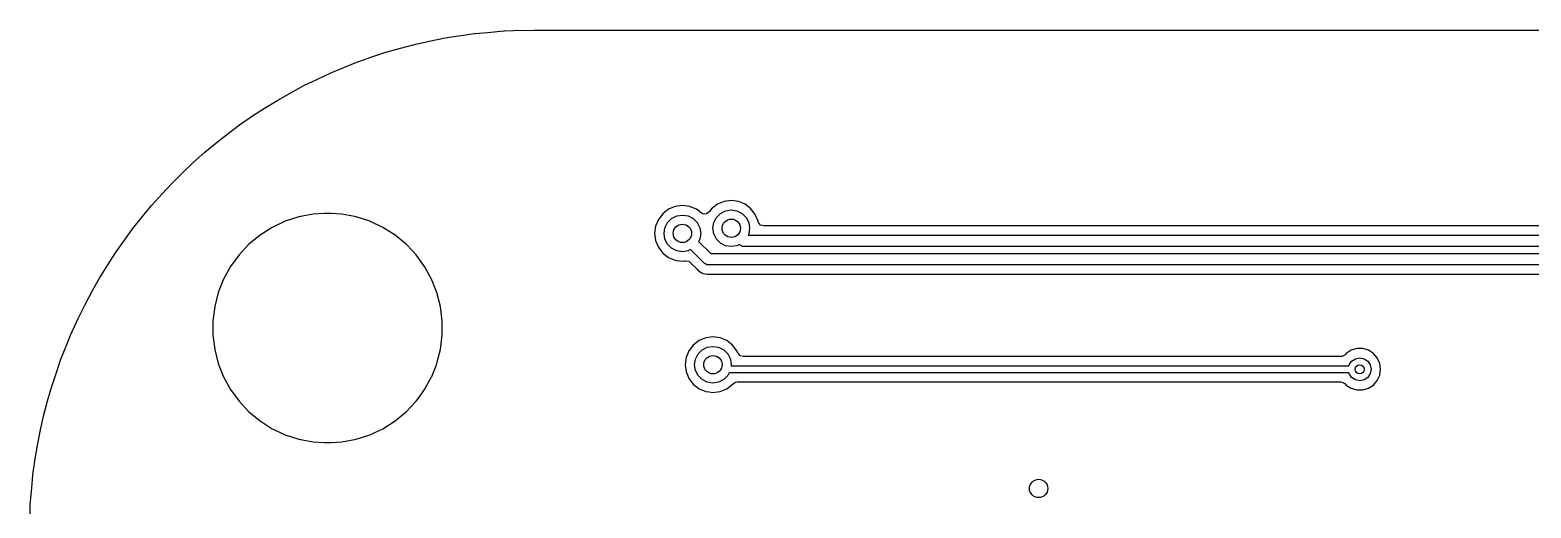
# Model space of a CAD drawing. Extents: x 0.4 to 10.6, y -8.1 to -0.4.
# Drawn here: x 4.351 to 5.639, y -1.69 to -1.28 of the extents above; entities that cross this region are included whole.
import ezdxf

# ---------------------------------------------------------------- set-up
doc = ezdxf.new("R2010")
doc.units = 0
doc.header["$MEASUREMENT"] = 0
doc.layers.add('BLACK', color=7, linetype='CONTINUOUS')

msp = doc.modelspace()

# ---------------------------------------------------------------- linework, layer by layer
at = {"layer": 'BLACK', "linetype": 'CONTINUOUS'}
for p, q in [((4.6936, -1.28915), (4.70712, -1.28636)), ((4.70712, -1.28636), (4.70724, -1.28634)), ((4.70724, -1.28634), (4.71859, -1.28461)), ((4.71859, -1.28461), (4.7325, -1.28258)), ((4.7325, -1.28258), (4.73263, -1.28256)), ((4.73263, -1.28256), (4.74343, -1.28158)), ((4.74343, -1.28158), (4.75749, -1.28035)), ((4.75749, -1.28035), (4.75807, -1.2803)), ((4.75807, -1.2803), (4.75821, -1.28029)), ((4.75821, -1.28029), (4.76589, -1.28006)), ((4.76589, -1.28006), (4.78346, -1.27955)), ((4.78346, -1.27955), (4.78348, -1.27955)), ((4.78348, -1.27955), (7.46061, -1.27955)), ((4.64437, -1.30268), (4.65725, -1.29841)), ((4.65725, -1.29841), (4.65735, -1.29838)), ((4.65735, -1.29838), (4.66881, -1.29518)), ((4.66881, -1.29518), (4.682, -1.29165)), ((4.682, -1.29165), (4.68212, -1.29162)), ((4.68212, -1.29162), (4.6936, -1.28915)), ((4.6092, -1.31624), (4.62038, -1.31161)), ((4.62038, -1.31161), (4.63293, -1.30662)), ((4.63293, -1.30662), (4.63303, -1.30659)), ((4.63303, -1.30659), (4.64437, -1.30268)), ((4.58603, -1.32727), (4.59695, -1.32196)), ((4.59695, -1.32196), (4.6092, -1.31624)), ((4.55209, -1.34672), (4.56355, -1.33966)), ((4.56355, -1.33966), (4.57416, -1.33367)), ((4.57416, -1.33367), (4.58603, -1.32727)), ((4.54185, -1.35335), (4.55209, -1.34672)), ((4.52099, -1.3683), (4.53083, -1.36106)), ((4.53083, -1.36106), (4.54185, -1.35335)), ((4.50107, -1.38446), (4.51045, -1.37663)), ((4.51045, -1.37663), (4.52099, -1.3683)), ((4.49103, -1.39339), (4.50107, -1.38446)), ((4.47263, -1.41126), (4.48213, -1.40177)), ((4.48213, -1.40177), (4.49103, -1.39339)), ((4.46425, -1.42016), (4.47263, -1.41126)), ((4.45532, -1.4302), (4.46425, -1.42016)), ((4.94083, -1.42917), (4.93589, -1.43296)), ((4.94658, -1.42679), (4.94083, -1.42917)), ((4.94083, -1.42917), (4.94083, -1.42917)), ((4.94083, -1.42917), (4.94083, -1.42917)), ((4.95276, -1.42598), (4.94658, -1.42679)), ((4.94658, -1.42679), (4.94658, -1.42679)), ((4.95893, -1.42679), (4.95276, -1.42598)), ((4.95276, -1.42598), (4.95276, -1.42598)), ((4.96468, -1.42917), (4.95893, -1.42679)), ((4.95893, -1.42679), (4.95893, -1.42679)), ((4.96962, -1.43296), (4.96468, -1.42917)), ((4.43916, -1.45013), (4.4475, -1.43959)), ((4.4475, -1.43959), (4.45532, -1.4302)), ((4.58177, -1.43989), (4.56999, -1.44372)), ((4.59394, -1.43757), (4.58177, -1.43989)), ((4.60321, -1.43699), (4.59394, -1.43757)), ((4.59394, -1.43757), (4.59394, -1.43757)), ((4.60939, -1.43699), (4.60321, -1.43699)), ((4.60321, -1.43699), (4.60321, -1.43699)), ((4.61866, -1.43757), (4.60939, -1.43699)), ((4.60939, -1.43699), (4.60939, -1.43699)), ((4.62475, -1.43873), (4.61866, -1.43757)), ((4.61866, -1.43757), (4.61866, -1.43757)), ((4.63083, -1.43989), (4.62475, -1.43873)), ((4.64261, -1.44372), (4.63083, -1.43989)), ((4.63083, -1.43989), (4.63083, -1.43989)), ((4.63083, -1.43989), (4.63083, -1.43989)), ((4.89021, -1.44224), (4.88783, -1.44799)), ((4.894, -1.4373), (4.89021, -1.44224)), ((4.89894, -1.43351), (4.894, -1.4373)), ((4.89812, -1.44491), (4.9016, -1.44143)), ((4.90469, -1.43113), (4.89894, -1.43351)), ((4.9016, -1.44143), (4.90599, -1.43919)), ((4.91086, -1.43032), (4.90469, -1.43113)), ((4.90469, -1.43113), (4.90469, -1.43113)), ((4.90599, -1.43919), (4.91086, -1.43842)), ((4.91703, -1.43113), (4.91086, -1.43032)), ((4.91086, -1.43032), (4.91086, -1.43032)), ((4.91086, -1.43842), (4.91572, -1.43919)), ((4.91572, -1.43919), (4.92011, -1.44143)), ((4.92278, -1.43351), (4.91703, -1.43113)), ((4.91703, -1.43113), (4.91703, -1.43113)), ((4.92011, -1.44143), (4.9236, -1.44491)), ((4.92689, -1.43667), (4.92278, -1.43351)), ((4.92877, -1.43756), (4.92689, -1.43667)), ((4.93152, -1.43739), (4.92877, -1.43756)), ((4.93374, -1.43577), (4.93152, -1.43739)), ((4.93589, -1.43296), (4.93374, -1.43577)), ((4.93589, -1.43296), (4.93589, -1.43296)), ((4.93589, -1.43296), (4.93589, -1.43296)), ((4.93778, -1.44496), (4.94002, -1.44057)), ((4.94002, -1.44057), (4.9435, -1.43708)), ((4.9435, -1.43708), (4.94789, -1.43485)), ((4.94789, -1.43485), (4.95276, -1.43407)), ((4.95276, -1.43407), (4.95762, -1.43485)), ((4.95762, -1.43485), (4.96201, -1.43708)), ((4.96201, -1.43708), (4.9655, -1.44057)), ((4.9655, -1.44057), (4.96773, -1.44496)), ((4.97341, -1.4379), (4.96962, -1.43296)), ((4.97579, -1.44365), (4.97341, -1.4379)), ((4.43193, -1.45996), (4.43916, -1.45013)), ((4.54832, -1.45563), (4.53878, -1.46353)), ((4.55878, -1.44899), (4.54832, -1.45563)), ((4.54832, -1.45563), (4.54832, -1.45563)), ((4.56999, -1.44372), (4.55878, -1.44899)), ((4.55878, -1.44899), (4.55878, -1.44899)), ((4.56999, -1.44372), (4.56999, -1.44372)), ((4.65382, -1.44899), (4.64261, -1.44372)), ((4.64261, -1.44372), (4.64261, -1.44372)), ((4.66197, -1.45417), (4.65382, -1.44899)), ((4.65382, -1.44899), (4.65382, -1.44899)), ((4.66428, -1.45563), (4.66197, -1.45417)), ((4.67382, -1.46353), (4.66428, -1.45563)), ((4.66428, -1.45563), (4.66428, -1.45563)), ((4.88783, -1.44799), (4.88701, -1.45417)), ((4.88701, -1.45417), (4.88701, -1.45417)), ((4.88701, -1.45417), (4.88783, -1.46034)), ((4.88783, -1.44799), (4.88783, -1.44799)), ((4.89511, -1.45417), (4.89588, -1.4493)), ((4.89588, -1.45903), (4.89511, -1.45417)), ((4.89588, -1.4493), (4.89812, -1.44491)), ((4.9236, -1.44491), (4.92584, -1.4493)), ((4.92584, -1.4493), (4.92661, -1.45417)), ((4.92661, -1.45417), (4.92584, -1.45903)), ((4.93701, -1.44982), (4.93778, -1.44496)), ((4.93778, -1.45469), (4.93701, -1.44982)), ((4.94002, -1.45908), (4.93778, -1.45469)), ((4.96773, -1.45469), (4.96721, -1.45571)), ((4.96773, -1.44496), (4.9685, -1.44982)), ((4.9685, -1.44982), (4.96773, -1.45469)), ((4.97587, -1.44396), (4.97579, -1.44365)), ((4.97579, -1.44365), (4.97579, -1.44365)), ((4.97589, -1.44396), (4.97587, -1.44396)), ((4.97618, -1.44496), (4.97589, -1.44396)), ((4.97798, -1.44704), (4.97618, -1.44496)), ((4.98062, -1.44781), (4.97798, -1.44704)), ((6.46905, -1.44781), (4.98062, -1.44781)), ((4.42421, -1.47098), (4.43193, -1.45996)), ((4.53878, -1.46353), (4.5303, -1.47256)), ((4.53878, -1.46353), (4.53878, -1.46353)), ((4.67921, -1.46926), (4.67382, -1.46353)), ((4.67382, -1.46353), (4.67382, -1.46353)), ((4.67382, -1.46353), (4.67382, -1.46353)), ((4.88783, -1.46034), (4.88783, -1.46034)), ((4.88783, -1.46034), (4.88999, -1.46556)), ((4.88999, -1.46556), (4.89021, -1.46609)), ((4.89021, -1.46609), (4.894, -1.47103)), ((4.89812, -1.46342), (4.89588, -1.45903)), ((4.9016, -1.46691), (4.89812, -1.46342)), ((4.90599, -1.46914), (4.9016, -1.46691)), ((4.91781, -1.46808), (4.91572, -1.46914)), ((4.92959, -1.47986), (4.91781, -1.46808)), ((4.92584, -1.45903), (4.92477, -1.46112)), ((4.92477, -1.46112), (4.93511, -1.47146)), ((4.9435, -1.46256), (4.94002, -1.45908)), ((4.94789, -1.4648), (4.9435, -1.46256)), ((4.95276, -1.46557), (4.94789, -1.4648)), ((4.95762, -1.4648), (4.95276, -1.46557)), ((4.95971, -1.46374), (4.95762, -1.4648)), ((4.96008, -1.46411), (4.95971, -1.46374)), ((4.96115, -1.46469), (4.96008, -1.46411)), ((4.96218, -1.46535), (4.96115, -1.46469)), ((4.96242, -1.46539), (4.96218, -1.46535)), ((4.96252, -1.46544), (4.96242, -1.46539)), ((4.96269, -1.46543), (4.96252, -1.46544)), ((4.96356, -1.46555), (4.96269, -1.46543)), ((6.47638, -1.46555), (4.96356, -1.46555)), ((4.96721, -1.45571), (6.47434, -1.45571)), ((4.41052, -1.49268), (4.41759, -1.48122)), ((4.41759, -1.48122), (4.42421, -1.47098)), ((4.5303, -1.47256), (4.52302, -1.48258)), ((4.5303, -1.47256), (4.5303, -1.47256)), ((4.6823, -1.47256), (4.67921, -1.46926)), ((4.68958, -1.48258), (4.6823, -1.47256)), ((4.6823, -1.47256), (4.6823, -1.47256)), ((4.894, -1.47103), (4.89894, -1.47482)), ((4.89894, -1.47482), (4.90469, -1.4772)), ((4.90469, -1.4772), (4.9058, -1.47735)), ((4.9058, -1.47735), (4.91086, -1.47801)), ((4.91086, -1.46991), (4.90599, -1.46914)), ((4.91572, -1.46914), (4.91086, -1.46991)), ((4.91086, -1.47801), (4.91257, -1.47779)), ((4.91086, -1.47801), (4.91086, -1.47801)), ((4.91086, -1.47801), (4.91086, -1.47801)), ((4.91257, -1.47779), (4.91353, -1.47766)), ((4.91353, -1.47766), (4.91625, -1.47808)), ((4.91625, -1.47808), (4.91762, -1.47905)), ((4.91762, -1.47905), (4.92354, -1.48497)), ((4.93066, -1.48044), (4.92959, -1.47986)), ((4.93168, -1.4811), (4.93066, -1.48044)), ((4.93193, -1.48114), (4.93168, -1.4811)), ((4.93202, -1.48119), (4.93193, -1.48114)), ((4.9322, -1.48117), (4.93202, -1.48119)), ((4.93307, -1.4813), (4.9322, -1.48117)), ((6.48819, -1.4813), (4.93307, -1.4813)), ((4.93511, -1.47146), (6.48615, -1.47146)), ((4.40454, -1.50329), (4.41052, -1.49268)), ((4.51705, -1.49343), (4.51249, -1.50495)), ((4.52302, -1.48258), (4.51705, -1.49343)), ((4.51705, -1.49343), (4.51705, -1.49343)), ((4.52302, -1.48258), (4.52302, -1.48258)), ((4.69555, -1.49343), (4.68958, -1.48258)), ((4.68958, -1.48258), (4.68958, -1.48258)), ((4.68958, -1.48258), (4.68958, -1.48258)), ((4.70011, -1.50495), (4.69555, -1.49343)), ((4.69555, -1.49343), (4.69555, -1.49343)), ((4.69555, -1.49343), (4.69555, -1.49343)), ((4.69555, -1.49343), (4.69555, -1.49343)), ((4.92354, -1.48497), (4.92368, -1.48513)), ((4.92368, -1.48513), (4.92471, -1.48635)), ((4.92471, -1.48635), (4.92471, -1.48635)), ((4.92471, -1.48635), (4.92471, -1.48635)), ((4.92471, -1.48635), (4.92471, -1.48635)), ((4.92471, -1.48635), (4.92471, -1.48635)), ((4.92471, -1.48635), (4.92609, -1.48714)), ((4.92609, -1.48714), (4.92627, -1.48726)), ((4.92627, -1.48726), (4.92757, -1.48817)), ((4.92757, -1.48817), (4.92757, -1.48817)), ((4.92757, -1.48817), (4.92776, -1.48826)), ((4.92776, -1.48826), (4.92842, -1.48853)), ((4.92842, -1.48853), (4.92862, -1.48861)), ((4.92862, -1.48861), (4.92862, -1.48861)), ((4.92862, -1.48861), (4.93003, -1.48885)), ((4.93003, -1.48885), (4.93019, -1.48888)), ((4.93019, -1.48888), (4.9304, -1.48893)), ((4.9304, -1.48893), (4.93194, -1.48934)), ((4.93194, -1.48934), (4.93352, -1.4892)), ((4.93352, -1.4892), (4.93374, -1.48919)), ((4.93374, -1.48919), (6.48752, -1.48919)), ((4.39814, -1.51516), (4.40454, -1.50329)), ((4.51249, -1.50495), (4.50941, -1.51695)), ((4.51249, -1.50495), (4.51249, -1.50495)), ((4.70319, -1.51695), (4.70011, -1.50495)), ((4.70011, -1.50495), (4.70011, -1.50495)), ((4.39282, -1.52608), (4.39814, -1.51516)), ((4.50941, -1.51695), (4.50785, -1.52924)), ((4.50941, -1.51695), (4.50941, -1.51695)), ((4.70474, -1.52924), (4.70319, -1.51695)), ((4.70319, -1.51695), (4.70319, -1.51695)), ((4.38711, -1.53833), (4.39282, -1.52608)), ((4.50785, -1.52924), (4.50785, -1.54163)), ((4.70474, -1.54163), (4.70474, -1.52924)), ((4.70474, -1.52924), (4.70474, -1.52924)), ((4.70474, -1.52924), (4.70474, -1.52924)), ((4.38248, -1.54951), (4.38574, -1.54163)), ((4.38574, -1.54163), (4.38711, -1.53833)), ((4.50785, -1.54163), (4.50941, -1.55392)), ((4.70319, -1.55392), (4.70474, -1.54163)), ((4.93084, -1.5439), (4.92509, -1.54628)), ((4.93701, -1.54308), (4.93084, -1.5439)), ((4.93084, -1.5439), (4.93084, -1.5439)), ((4.94318, -1.5439), (4.93701, -1.54308)), ((4.93701, -1.54308), (4.93701, -1.54308)), ((4.94893, -1.54628), (4.94318, -1.5439)), ((4.94318, -1.5439), (4.94318, -1.5439)), ((4.37749, -1.56207), (4.38248, -1.54951)), ((4.50941, -1.55392), (4.50941, -1.55392)), ((4.50941, -1.55392), (4.51249, -1.56591)), ((4.70048, -1.56449), (4.70319, -1.55392)), ((4.91636, -1.55501), (4.91397, -1.56076)), ((4.92015, -1.55007), (4.91636, -1.55501)), ((4.92509, -1.54628), (4.92015, -1.55007)), ((4.92203, -1.56206), (4.92427, -1.55767)), ((4.92427, -1.55767), (4.92775, -1.55419)), ((4.92775, -1.55419), (4.93214, -1.55195)), ((4.93214, -1.55195), (4.93701, -1.55118)), ((4.93701, -1.55118), (4.94187, -1.55195)), ((4.94187, -1.55195), (4.94626, -1.55419)), ((4.94626, -1.55419), (4.94975, -1.55767)), ((4.95387, -1.55007), (4.94893, -1.54628)), ((4.94975, -1.55767), (4.95199, -1.56206)), ((4.95766, -1.55501), (4.95387, -1.55007)), ((4.95849, -1.55701), (4.95766, -1.55501)), ((4.95766, -1.55501), (4.95766, -1.55501)), ((4.95766, -1.55501), (4.95766, -1.55501)), ((4.95856, -1.55717), (4.95849, -1.55701)), ((4.96036, -1.55924), (4.95856, -1.55717)), ((5.47952, -1.55833), (5.4772, -1.55982)), ((5.48039, -1.55732), (5.47952, -1.55833)), ((5.48382, -1.55512), (5.48039, -1.55732)), ((5.48468, -1.55457), (5.48382, -1.55512)), ((5.48958, -1.55313), (5.48468, -1.55457)), ((5.48468, -1.55457), (5.48468, -1.55457)), ((5.48468, -1.55457), (5.48468, -1.55457)), ((5.49468, -1.55313), (5.48958, -1.55313)), ((5.48958, -1.55313), (5.48958, -1.55313)), ((5.49957, -1.55457), (5.49468, -1.55313)), ((5.49468, -1.55313), (5.49468, -1.55313)), ((5.50386, -1.55732), (5.49957, -1.55457)), ((5.49957, -1.55457), (5.49957, -1.55457)), ((5.49957, -1.55457), (5.49957, -1.55457)), ((5.5072, -1.56118), (5.50386, -1.55732)), ((4.37354, -1.5735), (4.37745, -1.56217)), ((4.37745, -1.56217), (4.37749, -1.56207)), ((4.51249, -1.56591), (4.51249, -1.56591)), ((4.51249, -1.56591), (4.51705, -1.57743)), ((4.69571, -1.57703), (4.69971, -1.56693)), ((4.69971, -1.56693), (4.70011, -1.56591)), ((4.70011, -1.56591), (4.70048, -1.56449)), ((4.70011, -1.56591), (4.70011, -1.56591)), ((4.91397, -1.56076), (4.91316, -1.56693)), ((4.91316, -1.56693), (4.91316, -1.56693)), ((4.91316, -1.56693), (4.91397, -1.5731)), ((4.91397, -1.56076), (4.91397, -1.56076)), ((4.92126, -1.56693), (4.92203, -1.56206)), ((4.92203, -1.5718), (4.92126, -1.56693)), ((4.95199, -1.56206), (4.95276, -1.56693)), ((4.95276, -1.56693), (4.9526, -1.56791)), ((4.9526, -1.56791), (5.48287, -1.56791)), ((4.963, -1.56002), (4.96036, -1.55924)), ((5.47583, -1.56002), (4.963, -1.56002)), ((5.4772, -1.55982), (5.47583, -1.56002)), ((5.48287, -1.56791), (5.48303, -1.5671)), ((5.48303, -1.5671), (5.48517, -1.56391)), ((5.48517, -1.56391), (5.48836, -1.56177)), ((5.48836, -1.56177), (5.49213, -1.56102)), ((5.49213, -1.56102), (5.49589, -1.56177)), ((5.49589, -1.56177), (5.49909, -1.56391)), ((5.49909, -1.56391), (5.50122, -1.5671)), ((5.50122, -1.5671), (5.50197, -1.57087)), ((5.50197, -1.57087), (5.50122, -1.57463)), ((5.50932, -1.56582), (5.5072, -1.56118)), ((5.51004, -1.57087), (5.50932, -1.56582)), ((5.50932, -1.57591), (5.51004, -1.57087)), ((4.36927, -1.58638), (4.37354, -1.5735)), ((4.51705, -1.57743), (4.51705, -1.57743)), ((4.51705, -1.57743), (4.51705, -1.57743)), ((4.51705, -1.57743), (4.51705, -1.57743)), ((4.51705, -1.57743), (4.52302, -1.58829)), ((4.68958, -1.58829), (4.69555, -1.57743)), ((4.69555, -1.57743), (4.69571, -1.57703)), ((4.91397, -1.5731), (4.91397, -1.5731)), ((4.91397, -1.5731), (4.91508, -1.57577)), ((4.91508, -1.57577), (4.91636, -1.57885)), ((4.91636, -1.57885), (4.92015, -1.58379)), ((4.92015, -1.58379), (4.92509, -1.58758)), ((4.92427, -1.57619), (4.92203, -1.5718)), ((4.92775, -1.57967), (4.92427, -1.57619)), ((4.93214, -1.58191), (4.92775, -1.57967)), ((4.93701, -1.58268), (4.93214, -1.58191)), ((4.94187, -1.58191), (4.93701, -1.58268)), ((4.94626, -1.57967), (4.94187, -1.58191)), ((4.94975, -1.57619), (4.94626, -1.57967)), ((4.94893, -1.58758), (4.95387, -1.58379)), ((4.95095, -1.57382), (4.94975, -1.57619)), ((5.48287, -1.57382), (4.95095, -1.57382)), ((4.95387, -1.58379), (4.95396, -1.58368)), ((4.95396, -1.58368), (4.954, -1.58362)), ((4.954, -1.58362), (4.95622, -1.582)), ((4.95622, -1.582), (4.95787, -1.58171)), ((4.95787, -1.58171), (5.47583, -1.58171)), ((5.47583, -1.58171), (5.47847, -1.58249)), ((5.47847, -1.58249), (5.47952, -1.5834)), ((5.47952, -1.5834), (5.48039, -1.58441)), ((5.48039, -1.58441), (5.48468, -1.58717)), ((5.48303, -1.57463), (5.48287, -1.57382)), ((5.48517, -1.57783), (5.48303, -1.57463)), ((5.48836, -1.57996), (5.48517, -1.57783)), ((5.49213, -1.58071), (5.48836, -1.57996)), ((5.49589, -1.57996), (5.49213, -1.58071)), ((5.49909, -1.57783), (5.49589, -1.57996)), ((5.50122, -1.57463), (5.49909, -1.57783)), ((5.49957, -1.58717), (5.50386, -1.58441)), ((5.50386, -1.58441), (5.5072, -1.58055)), ((5.5072, -1.58055), (5.50932, -1.57591)), ((4.36605, -1.59795), (4.36924, -1.58649)), ((4.36924, -1.58649), (4.36927, -1.58638)), ((4.52302, -1.58829), (4.52302, -1.58829)), ((4.52302, -1.58829), (4.52302, -1.58829)), ((4.52302, -1.58829), (4.5303, -1.59831)), ((4.6823, -1.59831), (4.68508, -1.59449)), ((4.68508, -1.59449), (4.68958, -1.58829)), ((4.92509, -1.58758), (4.93084, -1.58996)), ((4.93084, -1.58996), (4.93392, -1.59037)), ((4.93392, -1.59037), (4.93701, -1.59077)), ((4.93701, -1.59077), (4.93907, -1.5905)), ((4.93701, -1.59077), (4.93701, -1.59077)), ((4.93701, -1.59077), (4.93701, -1.59077)), ((4.93907, -1.5905), (4.94318, -1.58996)), ((4.94318, -1.58996), (4.94893, -1.58758)), ((5.48468, -1.58717), (5.48958, -1.5886)), ((5.48958, -1.5886), (5.48958, -1.5886)), ((5.48958, -1.5886), (5.48958, -1.5886)), ((5.48958, -1.5886), (5.49468, -1.5886)), ((5.49468, -1.5886), (5.49957, -1.58717)), ((5.49468, -1.5886), (5.49468, -1.5886)), ((4.36251, -1.61114), (4.36605, -1.59795)), ((4.5303, -1.59831), (4.5303, -1.59831)), ((4.5303, -1.59831), (4.53878, -1.60734)), ((4.53878, -1.60734), (4.53878, -1.60734)), ((4.53878, -1.60734), (4.54832, -1.61523)), ((4.66428, -1.61523), (4.67382, -1.60734)), ((4.67382, -1.60734), (4.6823, -1.59831)), ((4.35723, -1.63625), (4.36002, -1.62274)), ((4.36002, -1.62274), (4.36249, -1.61125)), ((4.36249, -1.61125), (4.36251, -1.61114)), ((4.54832, -1.61523), (4.54832, -1.61523)), ((4.54832, -1.61523), (4.55192, -1.61752)), ((4.55192, -1.61752), (4.55878, -1.62187)), ((4.55878, -1.62187), (4.56063, -1.62274)), ((4.56063, -1.62274), (4.56999, -1.62715)), ((4.64261, -1.62715), (4.65382, -1.62187)), ((4.65382, -1.62187), (4.66428, -1.61523)), ((4.56999, -1.62715), (4.56999, -1.62715)), ((4.56999, -1.62715), (4.56999, -1.62715)), ((4.56999, -1.62715), (4.58177, -1.63097)), ((4.58177, -1.63097), (4.59394, -1.63329)), ((4.59394, -1.63329), (4.59394, -1.63329)), ((4.59394, -1.63329), (4.59394, -1.63329)), ((4.59394, -1.63329), (4.60321, -1.63388)), ((4.60321, -1.63388), (4.60321, -1.63388)), ((4.60321, -1.63388), (4.60939, -1.63388)), ((4.60939, -1.63388), (4.61866, -1.63329)), ((4.61866, -1.63329), (4.63083, -1.63097)), ((4.61866, -1.63329), (4.61866, -1.63329)), ((4.61866, -1.63329), (4.61866, -1.63329)), ((4.63083, -1.63097), (4.64261, -1.62715)), ((4.35344, -1.66164), (4.35548, -1.64772)), ((4.35548, -1.64772), (4.35721, -1.63637)), ((4.35721, -1.63637), (4.35723, -1.63625)), ((4.35343, -1.66177), (4.35344, -1.66164)), ((4.35219, -1.67546), (4.35245, -1.67256)), ((4.35245, -1.67256), (4.35343, -1.66177)), ((4.35092, -1.69503), (4.35116, -1.68734)), ((4.35116, -1.68734), (4.35117, -1.6872)), ((4.35117, -1.6872), (4.35219, -1.67546))]:
    msp.add_line(p, q, dxfattribs=at)
at = {"layer": 'BLACK'}
for centre, radius in [((4.95276, -1.44982), 0.00787), ((4.91086, -1.45417), 0.00787), ((4.93701, -1.56693), 0.00787), ((5.49213, -1.57087), 0.00394), ((5.21654, -1.67323), 0.00787)]:
    msp.add_circle(centre, radius, dxfattribs=at)

doc.saveas('drawing.dxf')
